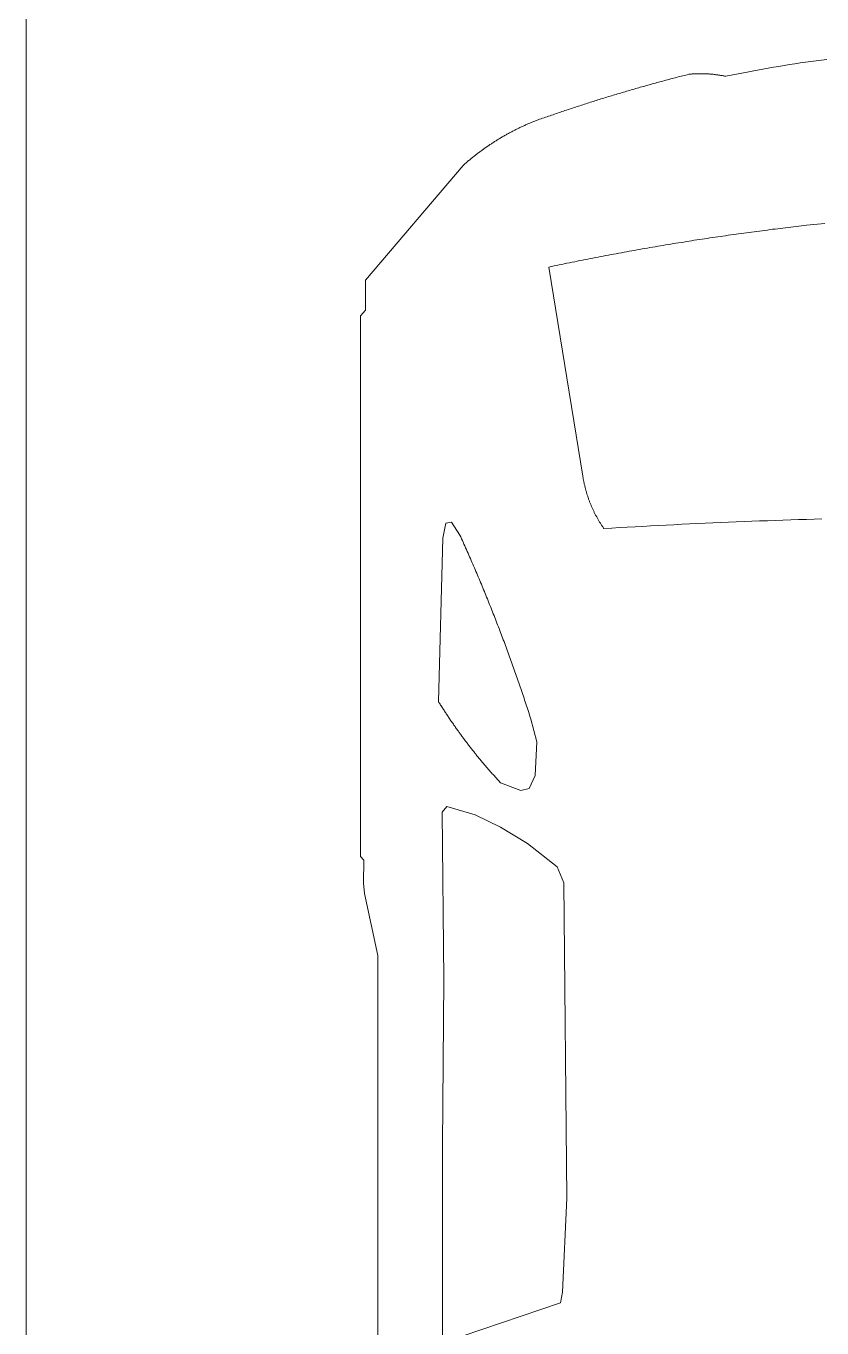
# Model space of a CAD drawing. Header units: millimetres. Extents: x 10 to 413, y 10 to 287.
# Drawn here: x 198.34 to 207.6, y 144.73 to 159.89 of the extents above; entities that cross this region are included whole.
import ezdxf
from ezdxf.lldxf.tags import DXFTag

# ---------------------------------------------------------------- set-up
doc = ezdxf.new("R2010")
doc.units = ezdxf.units.MM
doc.layers.add('LAYER6', color=252, linetype='Continuous')
tags = doc.linetypes.add('dashed', pattern=[7.5, 6, -1.5]).pattern_tags.tags
tags[6:7] = [DXFTag(74, 4), DXFTag(75, 0), DXFTag(340, '0'), DXFTag(46, 1.0), DXFTag(50, 0.0), DXFTag(44, 0.0), DXFTag(45, 0.0)]
tags[4:5] = [DXFTag(74, 4), DXFTag(75, 0), DXFTag(340, '0'), DXFTag(46, 1.0), DXFTag(50, 0.0), DXFTag(44, 0.0), DXFTag(45, 0.0)]

# ---------------------------------------------------------------- blocks, each defined once
blk = doc.blocks.new('FcPack%d0')
at = {"layer": 'LAYER6', "color": 1, "linetype": 'dashed', "lineweight": 13}
blk.add_line((50.307, -18.811), (50.307, 8.489), dxfattribs=at)
at = {"layer": 'LAYER6', "color": 1, "linetype": 'Continuous', "lineweight": 13}
for p, q in [((58.701, 3.338), (58.639, 3.326)), ((58.762, 3.35), (58.701, 3.338)), ((58.824, 3.361), (58.762, 3.35)), ((58.886, 3.373), (58.824, 3.361)), ((58.947, 3.383), (58.886, 3.373)), ((59.009, 3.394), (58.947, 3.383)), ((59.071, 3.405), (59.009, 3.394)), ((59.133, 3.415), (59.071, 3.405)), ((59.195, 3.425), (59.133, 3.415)), ((59.257, 3.434), (59.195, 3.425)), ((59.319, 3.444), (59.257, 3.434)), ((59.381, 3.453), (59.319, 3.444)), ((59.443, 3.461), (59.381, 3.453)), ((59.505, 3.47), (59.443, 3.461)), ((59.567, 3.478), (59.505, 3.47)), ((59.629, 3.486), (59.567, 3.478)), ((57.545, 3.186), (57.528, 3.181)), ((57.563, 3.191), (57.545, 3.186)), ((57.581, 3.195), (57.563, 3.191)), ((57.598, 3.2), (57.581, 3.195)), ((57.616, 3.205), (57.598, 3.2)), ((57.634, 3.21), (57.616, 3.205)), ((57.651, 3.215), (57.634, 3.21)), ((57.669, 3.22), (57.651, 3.215)), ((57.687, 3.225), (57.669, 3.22)), ((57.704, 3.229), (57.687, 3.225)), ((57.722, 3.234), (57.704, 3.229)), ((57.74, 3.239), (57.722, 3.234)), ((57.757, 3.244), (57.74, 3.239)), ((57.775, 3.248), (57.757, 3.244)), ((57.793, 3.253), (57.775, 3.248)), ((57.81, 3.258), (57.793, 3.253)), ((57.828, 3.262), (57.81, 3.258)), ((57.846, 3.267), (57.828, 3.262)), ((57.863, 3.272), (57.846, 3.267)), ((57.881, 3.276), (57.863, 3.272)), ((57.899, 3.281), (57.881, 3.276)), ((57.916, 3.286), (57.899, 3.281)), ((57.934, 3.29), (57.916, 3.286)), ((57.952, 3.295), (57.934, 3.29)), ((57.969, 3.299), (57.952, 3.295)), ((57.987, 3.304), (57.969, 3.299)), ((58.005, 3.308), (57.987, 3.304)), ((58.023, 3.313), (58.005, 3.308)), ((58.031, 3.314), (58.023, 3.313)), ((58.038, 3.314), (58.031, 3.314)), ((58.046, 3.315), (58.038, 3.314)), ((58.054, 3.315), (58.046, 3.315)), ((58.062, 3.316), (58.054, 3.315)), ((58.07, 3.316), (58.062, 3.316)), ((58.078, 3.317), (58.07, 3.316)), ((58.086, 3.317), (58.078, 3.317)), ((58.093, 3.318), (58.086, 3.317)), ((58.101, 3.318), (58.093, 3.318)), ((58.109, 3.318), (58.101, 3.318)), ((58.117, 3.319), (58.109, 3.318)), ((58.125, 3.319), (58.117, 3.319)), ((58.133, 3.319), (58.125, 3.319)), ((58.141, 3.319), (58.133, 3.319)), ((58.149, 3.319), (58.141, 3.319)), ((58.157, 3.319), (58.149, 3.319)), ((58.164, 3.319), (58.157, 3.319)), ((58.172, 3.319), (58.164, 3.319)), ((58.18, 3.319), (58.172, 3.319)), ((58.188, 3.319), (58.18, 3.319)), ((58.196, 3.319), (58.188, 3.319)), ((58.204, 3.318), (58.196, 3.319)), ((58.212, 3.318), (58.204, 3.318)), ((58.22, 3.318), (58.212, 3.318)), ((58.228, 3.318), (58.22, 3.318)), ((58.235, 3.317), (58.228, 3.318)), ((58.243, 3.317), (58.235, 3.317)), ((58.251, 3.316), (58.243, 3.317)), ((58.259, 3.316), (58.251, 3.316)), ((58.267, 3.315), (58.259, 3.316)), ((58.275, 3.315), (58.267, 3.315)), ((58.283, 3.314), (58.275, 3.315)), ((58.29, 3.313), (58.283, 3.314)), ((58.298, 3.313), (58.29, 3.313)), ((58.306, 3.312), (58.298, 3.313)), ((58.314, 3.311), (58.306, 3.312)), ((58.322, 3.31), (58.314, 3.311)), ((58.33, 3.309), (58.322, 3.31)), ((58.338, 3.308), (58.33, 3.309)), ((58.345, 3.307), (58.338, 3.308)), ((58.353, 3.306), (58.345, 3.307)), ((58.361, 3.305), (58.353, 3.306)), ((58.369, 3.304), (58.361, 3.305)), ((58.377, 3.303), (58.369, 3.304)), ((58.385, 3.302), (58.377, 3.303)), ((58.392, 3.3), (58.385, 3.302)), ((58.4, 3.299), (58.392, 3.3)), ((58.408, 3.298), (58.4, 3.299)), ((58.416, 3.297), (58.408, 3.298)), ((58.424, 3.295), (58.416, 3.297)), ((58.431, 3.294), (58.424, 3.295)), ((58.439, 3.292), (58.431, 3.294)), ((58.447, 3.291), (58.439, 3.292)), ((58.455, 3.289), (58.447, 3.291)), ((58.516, 3.302), (58.455, 3.289)), ((58.578, 3.314), (58.516, 3.302)), ((58.639, 3.326), (58.578, 3.314)), ((57.036, 3.036), (57.019, 3.03)), ((57.054, 3.041), (57.036, 3.036)), ((57.071, 3.046), (57.054, 3.041)), ((57.089, 3.052), (57.071, 3.046)), ((57.106, 3.057), (57.089, 3.052)), ((57.124, 3.063), (57.106, 3.057)), ((57.141, 3.068), (57.124, 3.063)), ((57.159, 3.073), (57.141, 3.068)), ((57.176, 3.078), (57.159, 3.073)), ((57.194, 3.084), (57.176, 3.078)), ((57.211, 3.089), (57.194, 3.084)), ((57.229, 3.094), (57.211, 3.089)), ((57.246, 3.099), (57.229, 3.094)), ((57.264, 3.105), (57.246, 3.099)), ((57.282, 3.11), (57.264, 3.105)), ((57.299, 3.115), (57.282, 3.11)), ((57.317, 3.12), (57.299, 3.115)), ((57.334, 3.125), (57.317, 3.12)), ((57.352, 3.13), (57.334, 3.125)), ((57.369, 3.135), (57.352, 3.13)), ((57.387, 3.141), (57.369, 3.135)), ((57.405, 3.146), (57.387, 3.141)), ((57.422, 3.151), (57.405, 3.146)), ((57.44, 3.156), (57.422, 3.151)), ((57.457, 3.161), (57.44, 3.156)), ((57.475, 3.166), (57.457, 3.161)), ((57.493, 3.171), (57.475, 3.166)), ((57.51, 3.176), (57.493, 3.171)), ((57.528, 3.181), (57.51, 3.176)), ((56.565, 2.884), (56.547, 2.878)), ((56.582, 2.89), (56.565, 2.884)), ((56.6, 2.895), (56.582, 2.89)), ((56.617, 2.901), (56.6, 2.895)), ((56.634, 2.907), (56.617, 2.901)), ((56.652, 2.913), (56.634, 2.907)), ((56.669, 2.919), (56.652, 2.913)), ((56.687, 2.924), (56.669, 2.919)), ((56.704, 2.93), (56.687, 2.924)), ((56.722, 2.936), (56.704, 2.93)), ((56.739, 2.941), (56.722, 2.936)), ((56.756, 2.947), (56.739, 2.941)), ((56.774, 2.953), (56.756, 2.947)), ((56.791, 2.958), (56.774, 2.953)), ((56.809, 2.964), (56.791, 2.958)), ((56.826, 2.97), (56.809, 2.964)), ((56.844, 2.975), (56.826, 2.97)), ((56.861, 2.981), (56.844, 2.975)), ((56.879, 2.986), (56.861, 2.981)), ((56.896, 2.992), (56.879, 2.986)), ((56.914, 2.997), (56.896, 2.992)), ((56.931, 3.003), (56.914, 2.997)), ((56.949, 3.008), (56.931, 3.003)), ((56.966, 3.014), (56.949, 3.008)), ((56.984, 3.019), (56.966, 3.014)), ((57.001, 3.025), (56.984, 3.019)), ((57.019, 3.03), (57.001, 3.025)), ((56.142, 2.73), (56.132, 2.726)), ((56.151, 2.734), (56.142, 2.73)), ((56.161, 2.738), (56.151, 2.734)), ((56.171, 2.742), (56.161, 2.738)), ((56.18, 2.746), (56.171, 2.742)), ((56.19, 2.75), (56.18, 2.746)), ((56.2, 2.754), (56.19, 2.75)), ((56.209, 2.758), (56.2, 2.754)), ((56.219, 2.762), (56.209, 2.758)), ((56.229, 2.766), (56.219, 2.762)), ((56.238, 2.77), (56.229, 2.766)), ((56.248, 2.773), (56.238, 2.77)), ((56.258, 2.777), (56.248, 2.773)), ((56.268, 2.781), (56.258, 2.777)), ((56.277, 2.785), (56.268, 2.781)), ((56.287, 2.788), (56.277, 2.785)), ((56.304, 2.794), (56.287, 2.788)), ((56.322, 2.8), (56.304, 2.794)), ((56.339, 2.806), (56.322, 2.8)), ((56.356, 2.812), (56.339, 2.806)), ((56.374, 2.818), (56.356, 2.812)), ((56.391, 2.824), (56.374, 2.818)), ((56.409, 2.83), (56.391, 2.824)), ((56.426, 2.836), (56.409, 2.83)), ((56.443, 2.842), (56.426, 2.836)), ((56.461, 2.848), (56.443, 2.842)), ((56.478, 2.854), (56.461, 2.848)), ((56.495, 2.86), (56.478, 2.854)), ((56.513, 2.866), (56.495, 2.86)), ((56.53, 2.872), (56.513, 2.866)), ((56.547, 2.878), (56.53, 2.872)), ((55.851, 2.583), (55.842, 2.577)), ((55.86, 2.588), (55.851, 2.583)), ((55.87, 2.593), (55.86, 2.588)), ((55.879, 2.598), (55.87, 2.593)), ((55.888, 2.604), (55.879, 2.598)), ((55.897, 2.609), (55.888, 2.604)), ((55.906, 2.614), (55.897, 2.609)), ((55.916, 2.619), (55.906, 2.614)), ((55.925, 2.624), (55.916, 2.619)), ((55.934, 2.629), (55.925, 2.624)), ((55.943, 2.634), (55.934, 2.629)), ((55.953, 2.639), (55.943, 2.634)), ((55.962, 2.644), (55.953, 2.639)), ((55.971, 2.649), (55.962, 2.644)), ((55.981, 2.654), (55.971, 2.649)), ((55.99, 2.658), (55.981, 2.654)), ((55.999, 2.663), (55.99, 2.658)), ((56.009, 2.668), (55.999, 2.663)), ((56.018, 2.673), (56.009, 2.668)), ((56.028, 2.677), (56.018, 2.673)), ((56.037, 2.682), (56.028, 2.677)), ((56.046, 2.686), (56.037, 2.682)), ((56.056, 2.691), (56.046, 2.686)), ((56.065, 2.695), (56.056, 2.691)), ((56.075, 2.7), (56.065, 2.695)), ((56.084, 2.704), (56.075, 2.7)), ((56.094, 2.709), (56.084, 2.704)), ((56.103, 2.713), (56.094, 2.709)), ((56.113, 2.717), (56.103, 2.713)), ((56.123, 2.722), (56.113, 2.717)), ((56.132, 2.726), (56.123, 2.722)), ((55.621, 2.432), (55.612, 2.426)), ((55.629, 2.438), (55.621, 2.432)), ((55.638, 2.444), (55.629, 2.438)), ((55.646, 2.451), (55.638, 2.444)), ((55.655, 2.457), (55.646, 2.451)), ((55.664, 2.463), (55.655, 2.457)), ((55.673, 2.469), (55.664, 2.463)), ((55.681, 2.475), (55.673, 2.469)), ((55.69, 2.481), (55.681, 2.475)), ((55.699, 2.487), (55.69, 2.481)), ((55.708, 2.493), (55.699, 2.487)), ((55.717, 2.499), (55.708, 2.493)), ((55.725, 2.504), (55.717, 2.499)), ((55.734, 2.51), (55.725, 2.504)), ((55.743, 2.516), (55.734, 2.51)), ((55.752, 2.522), (55.743, 2.516)), ((55.761, 2.528), (55.752, 2.522)), ((55.77, 2.533), (55.761, 2.528)), ((55.779, 2.539), (55.77, 2.533)), ((55.788, 2.544), (55.779, 2.539)), ((55.797, 2.55), (55.788, 2.544)), ((55.806, 2.556), (55.797, 2.55)), ((55.815, 2.561), (55.806, 2.556)), ((55.824, 2.566), (55.815, 2.561)), ((55.833, 2.572), (55.824, 2.566)), ((55.842, 2.577), (55.833, 2.572)), ((55.428, 2.279), (55.42, 2.272)), ((55.436, 2.286), (55.428, 2.279)), ((55.444, 2.293), (55.436, 2.286)), ((55.452, 2.3), (55.444, 2.293)), ((55.46, 2.307), (55.452, 2.3)), ((55.469, 2.314), (55.46, 2.307)), ((55.477, 2.321), (55.469, 2.314)), ((55.485, 2.328), (55.477, 2.321)), ((55.494, 2.334), (55.485, 2.328)), ((55.502, 2.341), (55.494, 2.334)), ((55.51, 2.348), (55.502, 2.341)), ((55.519, 2.355), (55.51, 2.348)), ((55.527, 2.361), (55.519, 2.355)), ((55.535, 2.368), (55.527, 2.361)), ((55.544, 2.374), (55.535, 2.368)), ((55.552, 2.381), (55.544, 2.374)), ((55.561, 2.387), (55.552, 2.381)), ((55.569, 2.394), (55.561, 2.387)), ((55.578, 2.4), (55.569, 2.394)), ((55.586, 2.407), (55.578, 2.4)), ((55.595, 2.413), (55.586, 2.407)), ((55.603, 2.419), (55.595, 2.413)), ((55.612, 2.426), (55.603, 2.419)), ((55.395, 2.251), (54.261, 0.914)), ((55.404, 2.258), (55.395, 2.251)), ((55.412, 2.265), (55.404, 2.258)), ((55.42, 2.272), (55.412, 2.265)), ((59.09, 1.518), (59.059, 1.514)), ((59.12, 1.522), (59.09, 1.518)), ((59.151, 1.525), (59.12, 1.522)), ((59.181, 1.529), (59.151, 1.525)), ((59.212, 1.533), (59.181, 1.529)), ((59.242, 1.536), (59.212, 1.533)), ((59.273, 1.54), (59.242, 1.536)), ((59.303, 1.543), (59.273, 1.54)), ((59.334, 1.547), (59.303, 1.543)), ((59.364, 1.55), (59.334, 1.547)), ((59.395, 1.554), (59.364, 1.55)), ((59.437, 1.558), (59.395, 1.554)), ((59.48, 1.563), (59.437, 1.558)), ((59.523, 1.567), (59.48, 1.563)), ((59.566, 1.571), (59.523, 1.567)), ((59.608, 1.576), (59.566, 1.571)), ((58.026, 1.369), (57.995, 1.364)), ((58.056, 1.374), (58.026, 1.369)), ((58.087, 1.379), (58.056, 1.374)), ((58.117, 1.383), (58.087, 1.379)), ((58.147, 1.388), (58.117, 1.383)), ((58.178, 1.393), (58.147, 1.388)), ((58.208, 1.397), (58.178, 1.393)), ((58.238, 1.402), (58.208, 1.397)), ((58.269, 1.406), (58.238, 1.402)), ((58.299, 1.411), (58.269, 1.406)), ((58.329, 1.415), (58.299, 1.411)), ((58.36, 1.42), (58.329, 1.415)), ((58.39, 1.424), (58.36, 1.42)), ((58.421, 1.429), (58.39, 1.424)), ((58.451, 1.433), (58.421, 1.429)), ((58.481, 1.437), (58.451, 1.433)), ((58.512, 1.442), (58.481, 1.437)), ((58.542, 1.446), (58.512, 1.442)), ((58.573, 1.45), (58.542, 1.446)), ((58.603, 1.454), (58.573, 1.45)), ((58.633, 1.459), (58.603, 1.454)), ((58.664, 1.463), (58.633, 1.459)), ((58.694, 1.467), (58.664, 1.463)), ((58.725, 1.471), (58.694, 1.467)), ((58.755, 1.475), (58.725, 1.471)), ((58.785, 1.479), (58.755, 1.475)), ((58.816, 1.483), (58.785, 1.479)), ((58.846, 1.487), (58.816, 1.483)), ((58.877, 1.491), (58.846, 1.487)), ((58.907, 1.495), (58.877, 1.491)), ((58.938, 1.499), (58.907, 1.495)), ((58.968, 1.503), (58.938, 1.499)), ((58.999, 1.507), (58.968, 1.503)), ((59.029, 1.51), (58.999, 1.507)), ((59.059, 1.514), (59.029, 1.51)), ((57.148, 1.218), (57.118, 1.212)), ((57.178, 1.223), (57.148, 1.218)), ((57.208, 1.229), (57.178, 1.223)), ((57.238, 1.235), (57.208, 1.229)), ((57.269, 1.24), (57.238, 1.235)), ((57.299, 1.246), (57.269, 1.24)), ((57.329, 1.251), (57.299, 1.246)), ((57.359, 1.257), (57.329, 1.251)), ((57.39, 1.262), (57.359, 1.257)), ((57.42, 1.267), (57.39, 1.262)), ((57.45, 1.273), (57.42, 1.267)), ((57.48, 1.278), (57.45, 1.273)), ((57.511, 1.283), (57.48, 1.278)), ((57.541, 1.289), (57.511, 1.283)), ((57.571, 1.294), (57.541, 1.289)), ((57.601, 1.299), (57.571, 1.294)), ((57.632, 1.304), (57.601, 1.299)), ((57.662, 1.309), (57.632, 1.304)), ((57.692, 1.315), (57.662, 1.309)), ((57.723, 1.32), (57.692, 1.315)), ((57.753, 1.325), (57.723, 1.32)), ((57.783, 1.33), (57.753, 1.325)), ((57.814, 1.335), (57.783, 1.33)), ((57.844, 1.34), (57.814, 1.335)), ((57.874, 1.345), (57.844, 1.34)), ((57.905, 1.35), (57.874, 1.345)), ((57.935, 1.355), (57.905, 1.35)), ((57.965, 1.359), (57.935, 1.355)), ((57.995, 1.364), (57.965, 1.359)), ((56.424, 1.074), (56.394, 1.067)), ((56.394, 1.067), (56.79, -1.368)), ((56.454, 1.08), (56.424, 1.074)), ((56.484, 1.086), (56.454, 1.08)), ((56.514, 1.093), (56.484, 1.086)), ((56.544, 1.099), (56.514, 1.093)), ((56.574, 1.105), (56.544, 1.099)), ((56.605, 1.111), (56.574, 1.105)), ((56.635, 1.117), (56.605, 1.111)), ((56.665, 1.124), (56.635, 1.117)), ((56.695, 1.13), (56.665, 1.124)), ((56.725, 1.136), (56.695, 1.13)), ((56.755, 1.142), (56.725, 1.136)), ((56.785, 1.148), (56.755, 1.142)), ((56.816, 1.154), (56.785, 1.148)), ((56.846, 1.16), (56.816, 1.154)), ((56.876, 1.166), (56.846, 1.16)), ((56.906, 1.172), (56.876, 1.166)), ((56.936, 1.177), (56.906, 1.172)), ((56.967, 1.183), (56.936, 1.177)), ((56.997, 1.189), (56.967, 1.183)), ((57.027, 1.195), (56.997, 1.189)), ((57.057, 1.201), (57.027, 1.195)), ((57.087, 1.206), (57.057, 1.201)), ((57.118, 1.212), (57.087, 1.206)), ((54.261, 0.914), (54.261, 0.565)), ((54.261, 0.565), (54.201, 0.499)), ((54.201, 0.499), (54.201, -5.797)), ((56.79, -1.368), (56.791, -1.376)), ((56.791, -1.376), (56.792, -1.385)), ((56.792, -1.385), (56.794, -1.393)), ((56.794, -1.393), (56.795, -1.402)), ((56.795, -1.402), (56.797, -1.41)), ((56.797, -1.41), (56.799, -1.419)), ((56.799, -1.419), (56.8, -1.427)), ((56.8, -1.427), (56.802, -1.436)), ((56.802, -1.436), (56.804, -1.444)), ((56.804, -1.444), (56.805, -1.452)), ((56.805, -1.452), (56.807, -1.461)), ((56.807, -1.461), (56.809, -1.469)), ((56.809, -1.469), (56.811, -1.478)), ((56.811, -1.478), (56.813, -1.486)), ((56.813, -1.486), (56.815, -1.494)), ((56.815, -1.494), (56.817, -1.503)), ((56.817, -1.503), (56.819, -1.511)), ((56.819, -1.511), (56.822, -1.519)), ((56.822, -1.519), (56.824, -1.528)), ((56.824, -1.528), (56.826, -1.536)), ((56.826, -1.536), (56.828, -1.544)), ((56.828, -1.544), (56.831, -1.552)), ((56.831, -1.552), (56.833, -1.561)), ((56.833, -1.561), (56.836, -1.569)), ((56.836, -1.569), (56.838, -1.577)), ((56.838, -1.577), (56.841, -1.585)), ((56.841, -1.585), (56.843, -1.593)), ((56.843, -1.593), (56.846, -1.602)), ((56.846, -1.602), (56.849, -1.61)), ((56.849, -1.61), (56.851, -1.618)), ((56.851, -1.618), (56.854, -1.626)), ((56.854, -1.626), (56.857, -1.634)), ((56.857, -1.634), (56.86, -1.642)), ((56.86, -1.642), (56.863, -1.65)), ((56.863, -1.65), (56.866, -1.658)), ((56.866, -1.658), (56.869, -1.666)), ((56.869, -1.666), (56.872, -1.674)), ((56.872, -1.674), (56.875, -1.682)), ((56.875, -1.682), (56.878, -1.69)), ((56.878, -1.69), (56.882, -1.698)), ((56.882, -1.698), (56.885, -1.706)), ((56.885, -1.706), (56.888, -1.713)), ((56.888, -1.713), (56.891, -1.721)), ((56.891, -1.721), (56.895, -1.729)), ((56.895, -1.729), (56.898, -1.737)), ((56.898, -1.737), (56.902, -1.745)), ((56.902, -1.745), (56.905, -1.752)), ((56.905, -1.752), (56.909, -1.76)), ((56.909, -1.76), (56.912, -1.768)), ((56.912, -1.768), (56.916, -1.775)), ((56.916, -1.775), (56.92, -1.783)), ((56.92, -1.783), (56.923, -1.791)), ((56.923, -1.791), (56.927, -1.798)), ((56.927, -1.798), (56.931, -1.806)), ((56.931, -1.806), (56.935, -1.813)), ((56.935, -1.813), (56.939, -1.821)), ((55.195, -1.914), (55.161, -2.088)), ((55.259, -1.903), (55.195, -1.914)), ((55.358, -2.054), (55.259, -1.903)), ((56.939, -1.821), (56.943, -1.828)), ((56.943, -1.828), (56.947, -1.836)), ((56.947, -1.836), (56.951, -1.843)), ((56.951, -1.843), (56.955, -1.851)), ((56.955, -1.851), (56.959, -1.858)), ((56.959, -1.858), (56.963, -1.865)), ((56.963, -1.865), (56.967, -1.873)), ((56.967, -1.873), (56.972, -1.88)), ((56.972, -1.88), (56.976, -1.887)), ((56.976, -1.887), (56.98, -1.894)), ((56.98, -1.894), (56.985, -1.902)), ((56.985, -1.902), (56.989, -1.909)), ((56.989, -1.909), (56.994, -1.916)), ((56.994, -1.916), (56.998, -1.923)), ((56.998, -1.923), (57.003, -1.93)), ((57.003, -1.93), (57.007, -1.937)), ((57.007, -1.937), (57.012, -1.944)), ((57.012, -1.944), (57.016, -1.951)), ((57.016, -1.951), (57.021, -1.958)), ((57.021, -1.958), (57.026, -1.965)), ((57.026, -1.965), (57.031, -1.972)), ((57.126, -1.973), (57.217, -1.967)), ((57.217, -1.967), (57.307, -1.962)), ((57.307, -1.962), (57.398, -1.957)), ((57.398, -1.957), (57.488, -1.952)), ((57.488, -1.952), (57.579, -1.947)), ((57.579, -1.947), (57.67, -1.942)), ((57.67, -1.942), (57.76, -1.937)), ((57.76, -1.937), (57.851, -1.933)), ((57.851, -1.933), (57.941, -1.928)), ((57.941, -1.928), (58.032, -1.924)), ((58.032, -1.924), (58.123, -1.919)), ((58.123, -1.919), (58.213, -1.915)), ((58.213, -1.915), (58.304, -1.911)), ((58.304, -1.911), (58.395, -1.907)), ((58.395, -1.907), (58.485, -1.903)), ((58.485, -1.903), (58.576, -1.9)), ((58.576, -1.9), (58.667, -1.896)), ((58.667, -1.896), (58.757, -1.892)), ((58.757, -1.892), (58.848, -1.889)), ((58.848, -1.889), (58.939, -1.886)), ((58.939, -1.886), (59.029, -1.883)), ((59.029, -1.883), (59.12, -1.879)), ((59.12, -1.879), (59.211, -1.877)), ((59.211, -1.877), (59.301, -1.874)), ((59.301, -1.874), (59.392, -1.871)), ((59.392, -1.871), (59.483, -1.868)), ((59.483, -1.868), (59.573, -1.866)), ((55.161, -2.088), (55.109, -3.991)), ((55.368, -2.075), (55.358, -2.054)), ((55.378, -2.096), (55.368, -2.075)), ((55.387, -2.117), (55.378, -2.096)), ((55.397, -2.138), (55.387, -2.117)), ((57.031, -1.972), (57.035, -1.978)), ((57.035, -1.978), (57.126, -1.973)), ((55.406, -2.159), (55.397, -2.138)), ((55.415, -2.18), (55.406, -2.159)), ((55.425, -2.202), (55.415, -2.18)), ((55.434, -2.223), (55.425, -2.202)), ((55.444, -2.244), (55.434, -2.223)), ((55.453, -2.265), (55.444, -2.244)), ((55.462, -2.286), (55.453, -2.265)), ((55.471, -2.307), (55.462, -2.286)), ((55.481, -2.328), (55.471, -2.307)), ((55.49, -2.35), (55.481, -2.328)), ((55.499, -2.371), (55.49, -2.35)), ((55.508, -2.392), (55.499, -2.371)), ((55.518, -2.413), (55.508, -2.392)), ((55.527, -2.435), (55.518, -2.413)), ((55.536, -2.456), (55.527, -2.435)), ((55.545, -2.477), (55.536, -2.456)), ((55.554, -2.499), (55.545, -2.477)), ((55.563, -2.52), (55.554, -2.499)), ((55.572, -2.541), (55.563, -2.52)), ((55.581, -2.562), (55.572, -2.541)), ((55.59, -2.584), (55.581, -2.562)), ((55.599, -2.605), (55.59, -2.584)), ((55.608, -2.627), (55.599, -2.605)), ((55.617, -2.648), (55.608, -2.627)), ((55.626, -2.669), (55.617, -2.648)), ((55.634, -2.691), (55.626, -2.669)), ((55.643, -2.712), (55.634, -2.691)), ((55.652, -2.734), (55.643, -2.712)), ((55.661, -2.755), (55.652, -2.734)), ((55.669, -2.777), (55.661, -2.755)), ((55.678, -2.798), (55.669, -2.777)), ((55.687, -2.819), (55.678, -2.798)), ((55.696, -2.841), (55.687, -2.819)), ((55.704, -2.862), (55.696, -2.841)), ((55.713, -2.884), (55.704, -2.862)), ((55.721, -2.906), (55.713, -2.884)), ((55.73, -2.927), (55.721, -2.906)), ((55.739, -2.949), (55.73, -2.927)), ((55.747, -2.97), (55.739, -2.949)), ((55.756, -2.992), (55.747, -2.97)), ((55.764, -3.013), (55.756, -2.992)), ((55.772, -3.035), (55.764, -3.013)), ((55.781, -3.057), (55.772, -3.035)), ((55.789, -3.078), (55.781, -3.057)), ((55.798, -3.1), (55.789, -3.078)), ((55.806, -3.122), (55.798, -3.1)), ((55.814, -3.143), (55.806, -3.122)), ((55.823, -3.165), (55.814, -3.143)), ((55.831, -3.187), (55.823, -3.165)), ((55.839, -3.208), (55.831, -3.187)), ((55.847, -3.23), (55.839, -3.208)), ((55.856, -3.252), (55.847, -3.23)), ((55.864, -3.273), (55.856, -3.252)), ((55.872, -3.295), (55.864, -3.273)), ((55.88, -3.317), (55.872, -3.295)), ((55.888, -3.339), (55.88, -3.317)), ((55.896, -3.36), (55.888, -3.339)), ((55.904, -3.382), (55.896, -3.36)), ((55.912, -3.404), (55.904, -3.382)), ((55.92, -3.426), (55.912, -3.404)), ((55.928, -3.448), (55.92, -3.426)), ((55.936, -3.47), (55.928, -3.448)), ((55.944, -3.491), (55.936, -3.47)), ((55.952, -3.513), (55.944, -3.491)), ((55.96, -3.535), (55.952, -3.513)), ((55.968, -3.557), (55.96, -3.535)), ((55.976, -3.579), (55.968, -3.557)), ((55.983, -3.601), (55.976, -3.579)), ((55.991, -3.623), (55.983, -3.601)), ((55.999, -3.645), (55.991, -3.623)), ((56.007, -3.667), (55.999, -3.645)), ((56.014, -3.688), (56.007, -3.667)), ((56.022, -3.71), (56.014, -3.688)), ((56.03, -3.732), (56.022, -3.71)), ((56.037, -3.754), (56.03, -3.732)), ((56.045, -3.776), (56.037, -3.754)), ((56.052, -3.798), (56.045, -3.776)), ((56.06, -3.82), (56.052, -3.798)), ((56.067, -3.842), (56.06, -3.82)), ((56.075, -3.864), (56.067, -3.842)), ((56.082, -3.886), (56.075, -3.864)), ((56.09, -3.909), (56.082, -3.886)), ((56.097, -3.931), (56.09, -3.909)), ((56.105, -3.953), (56.097, -3.931)), ((55.109, -3.991), (55.115, -4.002)), ((55.115, -4.002), (55.121, -4.012)), ((55.121, -4.012), (55.128, -4.022)), ((55.128, -4.022), (55.134, -4.033)), ((55.134, -4.033), (55.141, -4.043)), ((55.141, -4.043), (55.147, -4.053)), ((55.147, -4.053), (55.154, -4.064)), ((55.154, -4.064), (55.16, -4.074)), ((55.16, -4.074), (55.167, -4.084)), ((55.167, -4.084), (55.174, -4.094)), ((56.112, -3.975), (56.105, -3.953)), ((56.119, -3.997), (56.112, -3.975)), ((56.127, -4.019), (56.119, -3.997)), ((56.134, -4.041), (56.127, -4.019)), ((56.141, -4.063), (56.134, -4.041)), ((56.148, -4.085), (56.141, -4.063)), ((56.156, -4.107), (56.148, -4.085)), ((55.174, -4.094), (55.18, -4.104)), ((55.18, -4.104), (55.187, -4.115)), ((55.187, -4.115), (55.194, -4.125)), ((55.194, -4.125), (55.2, -4.135)), ((55.2, -4.135), (55.207, -4.145)), ((55.207, -4.145), (55.214, -4.155)), ((55.214, -4.155), (55.22, -4.165)), ((55.22, -4.165), (55.227, -4.175)), ((55.227, -4.175), (55.234, -4.185)), ((55.234, -4.185), (55.241, -4.196)), ((55.241, -4.196), (55.247, -4.206)), ((55.247, -4.206), (55.254, -4.216)), ((55.254, -4.216), (55.261, -4.226)), ((55.261, -4.226), (55.268, -4.236)), ((55.268, -4.236), (55.275, -4.246)), ((56.163, -4.13), (56.156, -4.107)), ((56.17, -4.152), (56.163, -4.13)), ((56.177, -4.174), (56.17, -4.152)), ((56.184, -4.196), (56.177, -4.174)), ((56.255, -4.461), (56.184, -4.196)), ((55.275, -4.246), (55.282, -4.256)), ((55.282, -4.256), (55.289, -4.266)), ((55.289, -4.266), (55.295, -4.276)), ((55.295, -4.276), (55.302, -4.285)), ((55.302, -4.285), (55.309, -4.295)), ((55.309, -4.295), (55.316, -4.305)), ((55.316, -4.305), (55.323, -4.315)), ((55.323, -4.315), (55.33, -4.325)), ((55.33, -4.325), (55.337, -4.335)), ((55.337, -4.335), (55.344, -4.345)), ((55.344, -4.345), (55.352, -4.354)), ((55.352, -4.354), (55.359, -4.364)), ((55.359, -4.364), (55.366, -4.374)), ((55.366, -4.374), (55.373, -4.384)), ((55.373, -4.384), (55.38, -4.394)), ((55.38, -4.394), (55.387, -4.403)), ((55.387, -4.403), (55.394, -4.413)), ((55.394, -4.413), (55.402, -4.423)), ((55.402, -4.423), (55.409, -4.432)), ((55.409, -4.432), (55.416, -4.442)), ((55.416, -4.442), (55.423, -4.452)), ((55.423, -4.452), (55.431, -4.461)), ((55.431, -4.461), (55.438, -4.471)), ((55.438, -4.471), (55.445, -4.481)), ((55.445, -4.481), (55.452, -4.49)), ((55.452, -4.49), (55.46, -4.5)), ((55.46, -4.5), (55.467, -4.509)), ((55.467, -4.509), (55.475, -4.519)), ((55.475, -4.519), (55.482, -4.528)), ((55.482, -4.528), (55.489, -4.538)), ((55.489, -4.538), (55.497, -4.547)), ((55.497, -4.547), (55.504, -4.557)), ((56.234, -4.853), (56.255, -4.461)), ((55.504, -4.557), (55.512, -4.566)), ((55.512, -4.566), (55.519, -4.576)), ((55.519, -4.576), (55.527, -4.585)), ((55.527, -4.585), (55.534, -4.594)), ((55.534, -4.594), (55.542, -4.604)), ((55.542, -4.604), (55.549, -4.613)), ((55.549, -4.613), (55.557, -4.623)), ((55.557, -4.623), (55.565, -4.632)), ((55.565, -4.632), (55.572, -4.641)), ((55.572, -4.641), (55.58, -4.65)), ((55.58, -4.65), (55.587, -4.66)), ((55.587, -4.66), (55.595, -4.669)), ((55.595, -4.669), (55.603, -4.678)), ((55.603, -4.678), (55.61, -4.687)), ((55.61, -4.687), (55.618, -4.697)), ((55.618, -4.697), (55.626, -4.706)), ((55.626, -4.706), (55.634, -4.715)), ((55.634, -4.715), (55.641, -4.724)), ((55.641, -4.724), (55.649, -4.733)), ((55.649, -4.733), (55.657, -4.742)), ((55.657, -4.742), (55.665, -4.751)), ((55.665, -4.751), (55.673, -4.761)), ((55.673, -4.761), (55.68, -4.77)), ((55.68, -4.77), (55.688, -4.779)), ((55.688, -4.779), (55.696, -4.788)), ((55.696, -4.788), (55.704, -4.797)), ((55.704, -4.797), (55.712, -4.806)), ((55.712, -4.806), (55.72, -4.815)), ((55.72, -4.815), (55.728, -4.824)), ((55.728, -4.824), (55.736, -4.833)), ((55.736, -4.833), (55.744, -4.841)), ((55.744, -4.841), (55.752, -4.85)), ((55.752, -4.85), (55.76, -4.859)), ((55.76, -4.859), (55.768, -4.868)), ((55.768, -4.868), (55.776, -4.877)), ((55.776, -4.877), (55.784, -4.886)), ((55.784, -4.886), (55.792, -4.895)), ((55.792, -4.895), (55.8, -4.903)), ((55.8, -4.903), (55.808, -4.912)), ((55.808, -4.912), (55.817, -4.921)), ((55.817, -4.921), (55.825, -4.93)), ((55.825, -4.93), (55.833, -4.938)), ((55.833, -4.938), (56.066, -5.03)), ((56.164, -5.006), (56.234, -4.853)), ((56.066, -5.03), (56.164, -5.006)), ((55.207, -5.214), (55.151, -5.282)), ((55.151, -5.282), (55.173, -7.231)), ((55.535, -5.312), (55.207, -5.214)), ((55.83, -5.454), (55.535, -5.312)), ((56.147, -5.644), (55.83, -5.454)), ((56.489, -5.918), (56.147, -5.644)), ((54.201, -5.797), (54.24, -5.84)), ((54.24, -5.84), (54.237, -6.107)), ((56.569, -6.105), (56.489, -5.918)), ((54.237, -6.107), (54.246, -6.229)), ((56.602, -9.776), (56.569, -6.105)), ((54.246, -6.229), (54.402, -6.951)), ((54.402, -6.951), (54.408, -20.758)), ((55.173, -7.231), (55.154, -9.164)), ((55.154, -9.164), (55.157, -11.462)), ((56.552, -10.871), (56.602, -9.776)), ((56.528, -10.996), (56.552, -10.871)), ((55.157, -11.462), (56.528, -10.996))]:
    blk.add_line(p, q, dxfattribs=at)

msp = doc.modelspace()

# ---------------------------------------------------------------- block references
at = {"layer": 'LAYER6', "color": 1, "linetype": 'Continuous', "lineweight": 13}
msp.add_blockref('FcPack%d0', (148.028, 156.014), dxfattribs=at)

doc.saveas('drawing.dxf')
